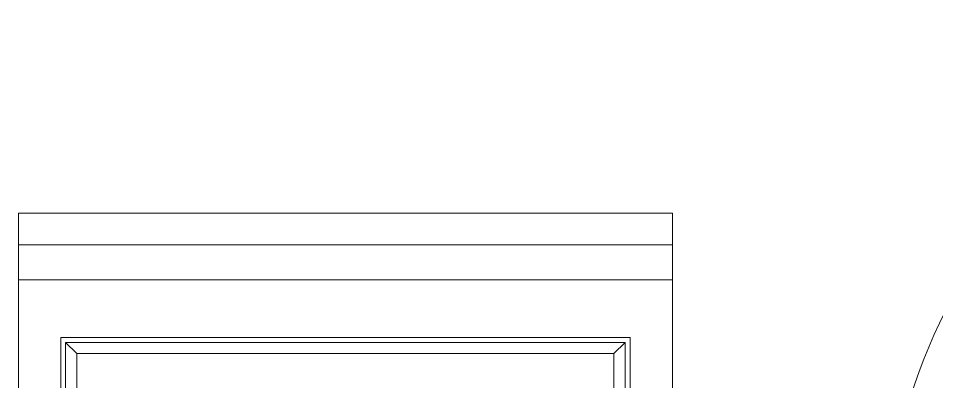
# Model space of a CAD drawing. Header units: millimetres. Extents: x 2222 to 6110, y 1393 to 4154.
# Drawn here: x 4302 to 4892, y 2418 to 2652 of the extents above; entities that cross this region are included whole.
import ezdxf

# ---------------------------------------------------------------- set-up
doc = ezdxf.new("R2010")
doc.units = ezdxf.units.MM

msp = doc.modelspace()

# ---------------------------------------------------------------- linework, layer by layer
at = {"color": 7, "linetype": 'Continuous', "lineweight": 9}
for p, q in [((4302.3, 2526.33), (4722.3, 2526.33)), ((4302.3, 2001.33), (4302.3, 2526.33)), ((4722.3, 2001.33), (4722.3, 2526.33)), ((4302.3, 2506.05), (4722.3, 2506.05)), ((4302.3, 2483.55), (4722.3, 2483.55)), ((4329.48, 2028.52), (4329.48, 2446.64)), ((4329.48, 2446.64), (4695.11, 2446.64)), ((4339.8, 2436.33), (4332.67, 2443.46)), ((4332.67, 2443.46), (4691.92, 2443.46)), ((4332.67, 2031.7), (4332.67, 2443.46)), ((4691.92, 2443.46), (4684.8, 2436.33)), ((4691.92, 2031.7), (4691.92, 2443.46)), ((4695.11, 2028.52), (4695.11, 2446.64)), ((4339.8, 2436.33), (4684.8, 2436.33)), ((4339.8, 2038.83), (4339.8, 2436.33)), ((4684.8, 2038.83), (4684.8, 2436.33))]:
    msp.add_line(p, q, dxfattribs=at)
at = {"lineweight": 9}
msp.add_circle((5205.36, 2305.95), 345.58, dxfattribs=at)

doc.saveas('drawing.dxf')
